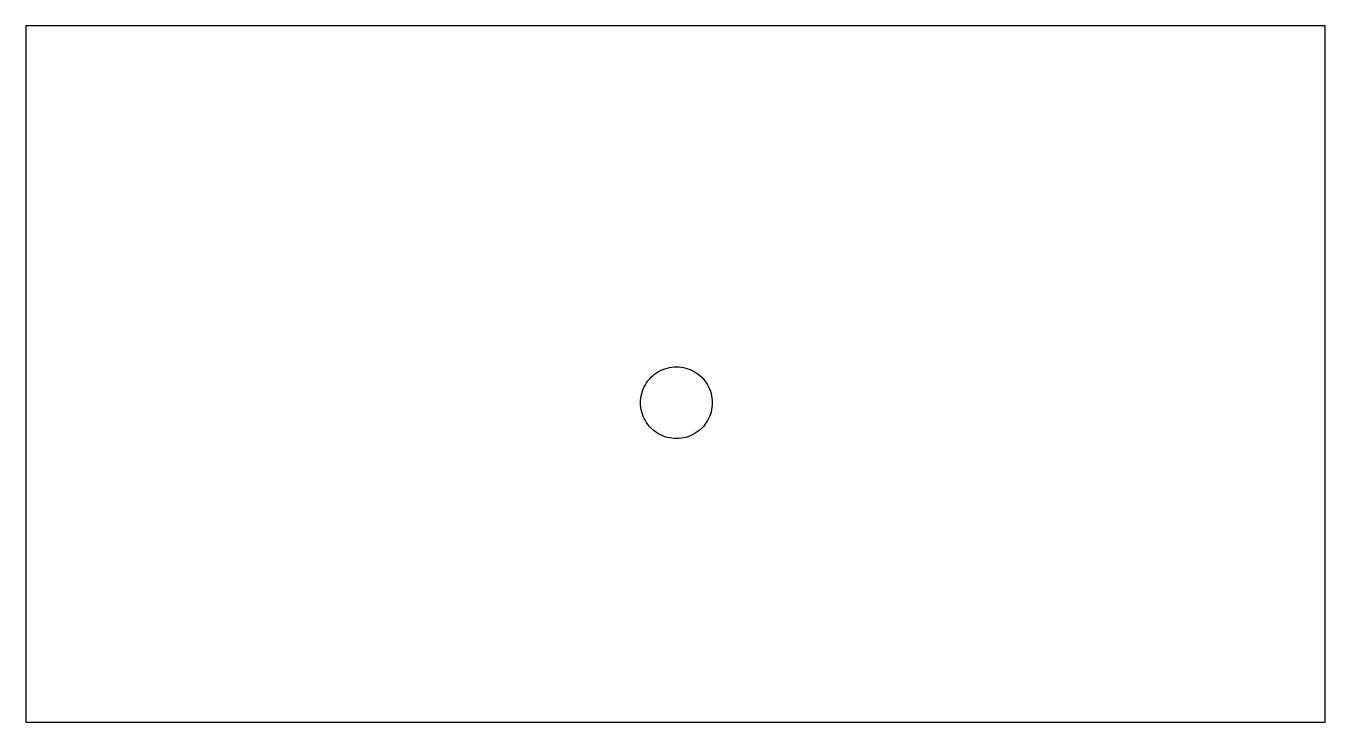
# Model space of a CAD drawing. Header units: metres. Extents: x 0 to 362, y 0 to 194.
import ezdxf

# ---------------------------------------------------------------- set-up
doc = ezdxf.new("R2010")
doc.units = ezdxf.units.M

msp = doc.modelspace()

# ---------------------------------------------------------------- linework, layer by layer
for p, q in [((362.354, 194), (0, 194)), ((0, 194), (0, 0)), ((362.354, 0), (362.354, 194)), ((176.427, 97.6602), (177.004, 97.9687)), ((177.004, 97.9687), (177.6, 98.2388)), ((177.6, 98.2388), (178.213, 98.4693)), ((178.213, 98.4693), (178.839, 98.6593)), ((178.839, 98.6593), (179.476, 98.8078)), ((179.476, 98.8078), (180.122, 98.9144)), ((180.122, 98.9144), (180.773, 98.9786)), ((180.773, 98.9786), (181.427, 99)), ((181.427, 99), (182.081, 98.9786)), ((182.081, 98.9786), (182.732, 98.9144)), ((182.732, 98.9144), (183.378, 98.8078)), ((183.378, 98.8078), (184.015, 98.6593)), ((184.015, 98.6593), (184.641, 98.4693)), ((184.641, 98.4693), (185.254, 98.2388)), ((185.254, 98.2388), (185.85, 97.9687)), ((185.85, 97.9687), (186.427, 97.6602)), ((172.767, 94), (173.112, 94.5557)), ((173.112, 94.5557), (173.493, 95.0876)), ((173.493, 95.0876), (173.909, 95.5934)), ((173.909, 95.5934), (174.356, 96.0711)), ((174.356, 96.0711), (174.834, 96.5184)), ((174.834, 96.5184), (175.339, 96.9335)), ((175.339, 96.9335), (175.871, 97.3147)), ((175.871, 97.3147), (176.427, 97.6602)), ((186.427, 97.6602), (186.983, 97.3147)), ((186.983, 97.3147), (187.515, 96.9335)), ((187.515, 96.9335), (188.02, 96.5184)), ((188.02, 96.5184), (188.498, 96.0711)), ((188.498, 96.0711), (188.945, 95.5934)), ((188.945, 95.5934), (189.361, 95.0876)), ((189.361, 95.0876), (189.742, 94.5557)), ((189.742, 94.5557), (190.087, 94)), ((171.513, 90.3053), (171.619, 90.9509)), ((171.619, 90.9509), (171.768, 91.5882)), ((171.768, 91.5882), (171.958, 92.2144)), ((171.958, 92.2144), (172.188, 92.8268)), ((172.188, 92.8268), (172.458, 93.4229)), ((172.458, 93.4229), (172.767, 94)), ((190.087, 94), (190.396, 93.4229)), ((190.396, 93.4229), (190.666, 92.8268)), ((190.666, 92.8268), (190.896, 92.2144)), ((190.896, 92.2144), (191.086, 91.5882)), ((191.086, 91.5882), (191.235, 90.9509)), ((191.235, 90.9509), (191.341, 90.3053)), ((171.427, 89), (171.448, 89.654)), ((171.448, 88.346), (171.427, 89)), ((171.448, 89.654), (171.513, 90.3053)), ((171.513, 87.6947), (171.448, 88.346)), ((171.619, 87.0491), (171.513, 87.6947)), ((171.768, 86.4118), (171.619, 87.0491)), ((191.235, 87.0491), (191.086, 86.4118)), ((191.341, 87.6947), (191.235, 87.0491)), ((191.341, 90.3053), (191.406, 89.654)), ((191.406, 88.346), (191.341, 87.6947)), ((191.406, 89.654), (191.427, 89)), ((191.427, 89), (191.406, 88.346)), ((171.958, 85.7856), (171.768, 86.4118)), ((172.188, 85.1732), (171.958, 85.7856)), ((172.458, 84.5771), (172.188, 85.1732)), ((172.767, 84), (172.458, 84.5771)), ((173.112, 83.4443), (172.767, 84)), ((173.493, 82.9124), (173.112, 83.4443)), ((189.742, 83.4443), (189.361, 82.9124)), ((190.087, 84), (189.742, 83.4443)), ((190.396, 84.5771), (190.087, 84)), ((190.666, 85.1732), (190.396, 84.5771)), ((190.896, 85.7856), (190.666, 85.1732)), ((191.086, 86.4118), (190.896, 85.7856)), ((173.909, 82.4065), (173.493, 82.9124)), ((174.356, 81.9289), (173.909, 82.4065)), ((174.834, 81.4816), (174.356, 81.9289)), ((175.339, 81.0665), (174.834, 81.4816)), ((175.871, 80.6853), (175.339, 81.0665)), ((176.427, 80.3397), (175.871, 80.6853)), ((177.004, 80.0313), (176.427, 80.3397)), ((177.6, 79.7612), (177.004, 80.0313)), ((178.213, 79.5307), (177.6, 79.7612)), ((185.254, 79.7612), (184.641, 79.5307)), ((185.85, 80.0313), (185.254, 79.7612)), ((186.427, 80.3397), (185.85, 80.0313)), ((186.983, 80.6853), (186.427, 80.3397)), ((187.515, 81.0665), (186.983, 80.6853)), ((188.02, 81.4816), (187.515, 81.0665)), ((188.498, 81.9289), (188.02, 81.4816)), ((188.945, 82.4065), (188.498, 81.9289)), ((189.361, 82.9124), (188.945, 82.4065)), ((178.839, 79.3407), (178.213, 79.5307)), ((179.476, 79.1921), (178.839, 79.3407)), ((180.122, 79.0855), (179.476, 79.1921)), ((180.773, 79.0214), (180.122, 79.0855)), ((181.427, 79), (180.773, 79.0214)), ((182.081, 79.0214), (181.427, 79)), ((182.732, 79.0855), (182.081, 79.0214)), ((183.378, 79.1921), (182.732, 79.0855)), ((184.015, 79.3407), (183.378, 79.1921)), ((184.641, 79.5307), (184.015, 79.3407)), ((0, 0), (362.354, 0))]:
    msp.add_line(p, q)

doc.saveas('drawing.dxf')
